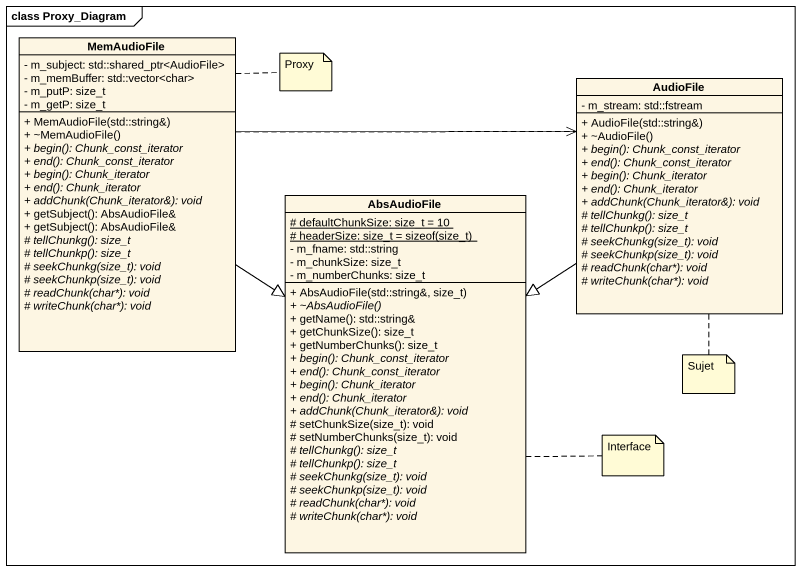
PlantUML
@startuml
mainframe class Proxy_Diagram
hide circle
hide empty members
skinparam classAttributeIconSize 0
class MemAudioFile {
  - m_subject: std::shared_ptr<AudioFile>
  - m_memBuffer: std::vector<char>
  - m_putP: size_t
  - m_getP: size_t
  + MemAudioFile(std::string&)
  + ~MemAudioFile()
  {abstract} + begin(): Chunk_const_iterator
  {abstract} + end(): Chunk_const_iterator
  {abstract} + begin(): Chunk_iterator
  {abstract} + end(): Chunk_iterator
  {abstract} + addChunk(Chunk_iterator&): void
  + getSubject(): AbsAudioFile&
  + getSubject(): AbsAudioFile&
  {abstract} # tellChunkg(): size_t
  {abstract} # tellChunkp(): size_t
  {abstract} # seekChunkg(size_t): void
  {abstract} # seekChunkp(size_t): void
  {abstract} # readChunk(char*): void
  {abstract} # writeChunk(char*): void
}
class AudioFile {
  - m_stream: std::fstream
  + AudioFile(std::string&)
  + ~AudioFile()
  {abstract} + begin(): Chunk_const_iterator
  {abstract} + end(): Chunk_const_iterator
  {abstract} + begin(): Chunk_iterator
  {abstract} + end(): Chunk_iterator
  {abstract} + addChunk(Chunk_iterator&): void
  {abstract} # tellChunkg(): size_t
  {abstract} # tellChunkp(): size_t
  {abstract} # seekChunkg(size_t): void
  {abstract} # seekChunkp(size_t): void
  {abstract} # readChunk(char*): void
  {abstract} # writeChunk(char*): void
}
class AbsAudioFile {
  {static} # defaultChunkSize: size_t = 10
  {static} {field} # headerSize: size_t = sizeof(size_t)
  - m_fname: std::string
  - m_chunkSize: size_t
  - m_numberChunks: size_t
  + AbsAudioFile(std::string&, size_t)
  {abstract} + ~AbsAudioFile()
  + getName(): std::string&
  + getChunkSize(): size_t
  + getNumberChunks(): size_t
  {abstract} + begin(): Chunk_const_iterator
  {abstract} + end(): Chunk_const_iterator
  {abstract} + begin(): Chunk_iterator
  {abstract} + end(): Chunk_iterator
  {abstract} + addChunk(Chunk_iterator&): void
  # setChunkSize(size_t): void
  # setNumberChunks(size_t): void
  {abstract} # tellChunkg(): size_t
  {abstract} # tellChunkp(): size_t
  {abstract} # seekChunkg(size_t): void
  {abstract} # seekChunkp(size_t): void
  {abstract} # readChunk(char*): void
  {abstract} # writeChunk(char*): void
}
MemAudioFile .right.> AudioFile
MemAudioFile -right- AudioFile
MemAudioFile --|> AbsAudioFile
AudioFile --|> AbsAudioFile
note top of MemAudioFile : Proxy
note bottom of AudioFile : Sujet
note right of AbsAudioFile : Interface
@enduml
